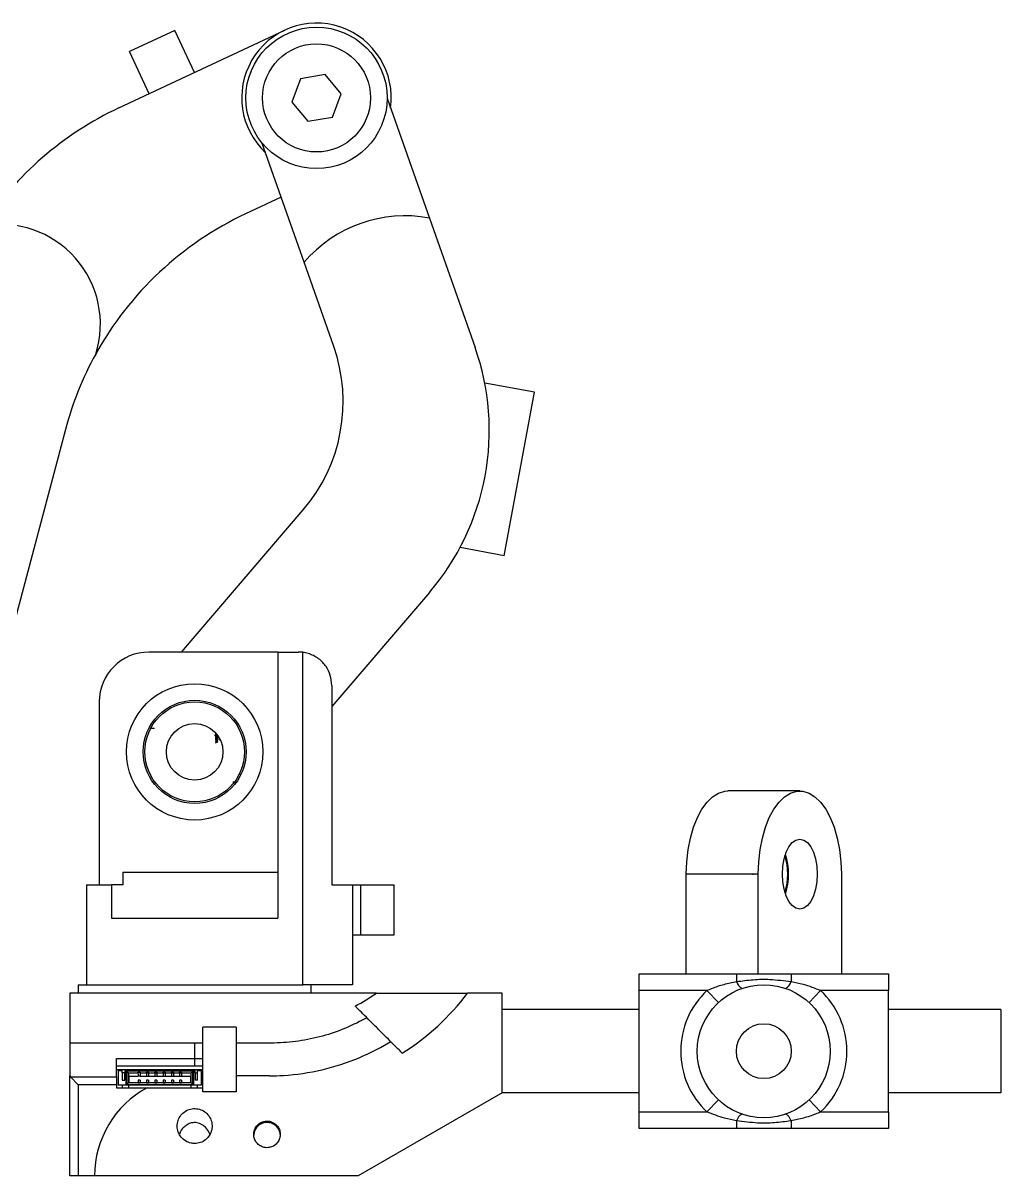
# Model space of a CAD drawing. Header units: millimetres. Extents: x 15 to 1184, y 5 to 836.
# Drawn here: x 710.4 to 828.1, y 451.9 to 590.5 of the extents above; entities that cross this region are included whole.
import ezdxf

# ---------------------------------------------------------------- set-up
doc = ezdxf.new("R2010")
doc.units = ezdxf.units.MM
doc.header["$PDSIZE"] = -1
doc.layers.get('0').update_dxf_attribs({"lineweight": 18})

msp = doc.modelspace()

# ---------------------------------------------------------------- linework, layer by layer
at = {"color": 7, "linetype": 'Continuous', "lineweight": 25}
for p, q in [((721.959, 580.31), (741.908, 589.664)), ((728.666, 589.64), (723.233, 587.093)), ((731.043, 584.57), (728.666, 589.64)), ((725.611, 582.022), (723.233, 587.093)), ((743.81, 583.824), (742.77, 581.008)), ((746.769, 584.332), (743.81, 583.824)), ((748.688, 582.023), (746.769, 584.332)), ((742.77, 581.008), (744.689, 578.699)), ((747.648, 579.207), (748.688, 582.023)), ((754.229, 581.47), (759.312, 567.069)), ((744.689, 578.699), (747.648, 579.207)), ((744.224, 561.744), (739.141, 576.144)), ((741.46, 569.574), (737.2, 567.576)), ((759.312, 567.069), (764.802, 551.512)), ((747.793, 551.631), (744.224, 561.744)), ((771.953, 546.11), (765.967, 547.226)), ((768.288, 526.449), (771.953, 546.11)), ((715.523, 541.63), (701.745, 489.772)), ((729.493, 514.87), (744.128, 531.97)), ((768.288, 526.449), (762.997, 527.435)), ((759.305, 522.02), (747.573, 508.313)), ((741.069, 514.87), (725.573, 514.87)), ((741.069, 514.87), (741.069, 482.87)), ((741.069, 514.87), (743.573, 514.87)), ((744.069, 474.87), (744.069, 514.839)), ((747.573, 510.87), (747.573, 486.87)), ((719.573, 508.87), (719.573, 486.87)), ((733.521, 504.894), (733.489, 504.894)), ((733.583, 504.822), (733.546, 504.838)), ((733.552, 504.799), (733.786, 504.707)), ((733.582, 505.142), (733.582, 505.106)), ((733.599, 505.142), (733.582, 505.142)), ((733.582, 505.106), (733.63, 505.106)), ((733.786, 504.902), (733.583, 504.822)), ((733.626, 505.058), (733.589, 505.058)), ((733.616, 504.804), (733.633, 504.809)), ((733.633, 504.809), (733.786, 504.862)), ((733.786, 504.744), (733.633, 504.799)), ((733.747, 504.93), (733.774, 504.93)), ((733.786, 504.862), (733.786, 504.902)), ((733.786, 504.707), (733.786, 504.744)), ((733.867, 504.668), (733.582, 504.668)), ((733.582, 504.668), (733.582, 504.515)), ((733.582, 504.515), (733.615, 504.515)), ((733.867, 504.461), (733.582, 504.461)), ((733.582, 504.461), (733.582, 504.383)), ((733.582, 504.214), (733.582, 504.173)), ((733.867, 504.105), (733.582, 504.214)), ((733.582, 504.173), (733.66, 504.146)), ((733.582, 503.957), (733.867, 504.066)), ((733.66, 504.027), (733.582, 503.998)), ((733.582, 503.998), (733.582, 503.957)), ((733.615, 504.631), (733.711, 504.631)), ((733.615, 504.515), (733.615, 504.631)), ((733.615, 504.424), (733.834, 504.424)), ((733.615, 504.383), (733.615, 504.424)), ((733.66, 504.146), (733.66, 504.027)), ((733.811, 504.091), (733.692, 504.134)), ((733.692, 504.134), (733.692, 504.038)), ((733.692, 504.038), (733.811, 504.081)), ((733.711, 504.631), (733.711, 504.53)), ((733.711, 504.53), (733.743, 504.53)), ((733.743, 504.631), (733.834, 504.631)), ((733.743, 504.53), (733.743, 504.631)), ((733.834, 504.631), (733.834, 504.521)), ((733.834, 504.521), (733.867, 504.521)), ((733.834, 504.424), (733.834, 504.381)), ((733.867, 504.521), (733.867, 504.668)), ((733.867, 504.38), (733.867, 504.461)), ((733.867, 504.066), (733.867, 504.105)), ((734.034, 504.533), (734.034, 504.53)), ((734.034, 504.53), (734.037, 504.529)), ((734.034, 504.355), (734.034, 504.314)), ((734.034, 504.314), (734.13, 504.35)), ((803.87, 498.17), (795.209, 498.17)), ((722.437, 488.406), (741.069, 488.406)), ((722.437, 488.406), (722.437, 486.87)), ((798.87, 488.17), (790.209, 488.17)), ((790.209, 476.17), (790.209, 488.17)), ((798.87, 476.17), (798.87, 488.17)), ((808.87, 488.17), (808.87, 476.17)), ((718.069, 486.87), (721.069, 486.87)), ((718.069, 486.87), (718.069, 474.87)), ((721.069, 486.87), (721.069, 482.87)), ((722.437, 486.87), (721.069, 486.87)), ((747.573, 486.87), (750.069, 486.87)), ((750.069, 486.87), (750.069, 474.87)), ((750.069, 486.87), (751.069, 486.87)), ((751.069, 480.87), (751.069, 486.87)), ((751.069, 486.87), (755.069, 486.87)), ((755.069, 480.87), (755.069, 486.87)), ((721.069, 482.87), (741.069, 482.87)), ((750.069, 480.87), (751.069, 480.87)), ((751.069, 480.87), (755.069, 480.87)), ((784.54, 474.17), (784.54, 476.17)), ((784.54, 476.17), (796.267, 476.17)), ((796.267, 476.17), (796.267, 475.245)), ((802.812, 476.17), (802.812, 475.245)), ((802.812, 476.17), (814.54, 476.17)), ((814.54, 476.17), (814.54, 474.17)), ((717.069, 474.87), (717.069, 473.87)), ((717.069, 474.87), (718.069, 474.87)), ((718.069, 474.87), (744.069, 474.87)), ((750.069, 474.87), (744.069, 474.87)), ((745.069, 473.87), (745.069, 474.87)), ((792.705, 474.17), (784.54, 474.17)), ((784.54, 459.57), (784.54, 474.17)), ((794.072, 472.71), (792.705, 474.17)), ((806.374, 474.17), (805.007, 472.71)), ((814.54, 474.17), (806.374, 474.17)), ((814.54, 459.57), (814.54, 474.17)), ((716.069, 473.87), (716.069, 467.83)), ((752.937, 473.87), (716.069, 473.87)), ((768.069, 473.87), (763.91, 473.87)), ((768.069, 461.87), (768.069, 473.87)), ((784.54, 471.87), (768.069, 471.87)), ((828.069, 471.87), (814.54, 471.87)), ((828.069, 471.87), (828.069, 461.87)), ((751.795, 470.884), (751.557, 470.753)), ((732.069, 461.997), (732.069, 469.743)), ((736.069, 469.743), (732.069, 469.743)), ((736.069, 469.743), (736.069, 461.997)), ((731.069, 467.83), (716.069, 467.83)), ((716.069, 467.83), (716.069, 463.911)), ((732.069, 467.83), (731.069, 467.83)), ((731.069, 467.83), (731.069, 466.008)), ((740.069, 467.83), (736.069, 467.83)), ((740.276, 467.831), (740.069, 467.83)), ((753.43, 467.31), (754.659, 468.02)), ((721.669, 466.008), (731.069, 466.008)), ((721.669, 463.78), (721.669, 466.008)), ((731.069, 466.008), (732.069, 466.008)), ((731.069, 466.008), (731.069, 465.07)), ((731.069, 465.07), (721.669, 465.07)), ((721.669, 464.67), (732.069, 464.67)), ((721.885, 464.57), (721.885, 462.77)), ((721.885, 464.57), (722.355, 464.57)), ((722.355, 464.27), (722.355, 464.67)), ((722.655, 464.67), (722.655, 464.27)), ((722.655, 464.57), (722.805, 464.57)), ((730.965, 464.57), (722.805, 464.57)), ((722.805, 464.57), (722.805, 462.77)), ((722.905, 464.47), (722.905, 462.87)), ((730.865, 464.47), (722.905, 464.47)), ((723.105, 464.27), (722.905, 464.47)), ((724.265, 464.57), (724.265, 464.67)), ((724.505, 464.67), (724.505, 464.57)), ((725.265, 464.57), (725.265, 464.67)), ((725.505, 464.67), (725.505, 464.57)), ((726.265, 464.57), (726.265, 464.67)), ((726.505, 464.67), (726.505, 464.57)), ((727.265, 464.57), (727.265, 464.67)), ((727.505, 464.67), (727.505, 464.57)), ((728.265, 464.57), (728.265, 464.67)), ((728.505, 464.67), (728.505, 464.57)), ((729.265, 464.57), (729.265, 464.67)), ((729.505, 464.57), (729.505, 464.67)), ((730.865, 464.47), (730.665, 464.27)), ((730.865, 462.87), (730.865, 464.47)), ((730.965, 462.77), (730.965, 464.57)), ((730.965, 464.57), (731.115, 464.57)), ((732.069, 465.07), (731.069, 465.07)), ((731.115, 464.27), (731.115, 464.67)), ((731.415, 464.27), (731.415, 464.67)), ((731.415, 464.57), (731.885, 464.57)), ((731.885, 462.77), (731.885, 464.57)), ((716.069, 463.911), (716.119, 463.78)), ((716.069, 451.87), (716.069, 463.911)), ((716.119, 463.78), (721.669, 463.78)), ((716.119, 463.78), (717.069, 462.83)), ((721.669, 463.78), (721.669, 462.83)), ((722.655, 464.27), (722.355, 464.27)), ((722.355, 464.27), (722.355, 463.37)), ((722.355, 463.37), (722.655, 463.37)), ((722.655, 463.37), (722.655, 464.27)), ((723.105, 464.27), (724.265, 464.27)), ((723.105, 464.27), (723.105, 463.07)), ((723.105, 463.87), (723.142, 463.87)), ((723.142, 463.87), (723.142, 463.07)), ((723.142, 463.87), (724.265, 463.87)), ((724.265, 464.37), (724.505, 464.37)), ((724.265, 464.27), (724.265, 464.37)), ((724.505, 464.27), (724.265, 464.27)), ((724.265, 464.167), (724.265, 463.87)), ((724.505, 463.87), (724.265, 463.87)), ((724.505, 463.37), (724.265, 463.37)), ((724.265, 463.37), (724.265, 463.08)), ((724.265, 463.08), (724.505, 463.08)), ((724.505, 464.37), (724.505, 464.27)), ((724.505, 464.27), (725.265, 464.27)), ((724.505, 464.167), (724.505, 463.87)), ((724.505, 463.87), (725.265, 463.87)), ((724.505, 463.37), (724.505, 463.08)), ((725.265, 464.37), (725.505, 464.37)), ((725.265, 464.27), (725.265, 464.37)), ((725.265, 464.27), (725.505, 464.27)), ((725.265, 464.167), (725.265, 463.87)), ((725.265, 463.87), (725.505, 463.87)), ((725.505, 463.37), (725.265, 463.37)), ((725.265, 463.37), (725.265, 463.08)), ((725.265, 463.08), (725.505, 463.08)), ((725.505, 464.37), (725.505, 464.27)), ((725.505, 464.27), (726.265, 464.27)), ((725.505, 464.167), (725.505, 463.87)), ((725.505, 463.87), (726.265, 463.87)), ((725.505, 463.37), (725.505, 463.08)), ((726.265, 464.37), (726.505, 464.37)), ((726.265, 464.27), (726.265, 464.37)), ((726.265, 464.27), (726.505, 464.27)), ((726.265, 464.167), (726.265, 463.87)), ((726.265, 463.87), (726.505, 463.87)), ((726.505, 463.37), (726.265, 463.37)), ((726.265, 463.37), (726.265, 463.08)), ((726.265, 463.08), (726.505, 463.08)), ((726.505, 464.37), (726.505, 464.27)), ((726.505, 464.27), (727.265, 464.27)), ((726.505, 464.167), (726.505, 463.87)), ((726.505, 463.87), (727.265, 463.87)), ((726.505, 463.37), (726.505, 463.08)), ((727.265, 464.37), (727.505, 464.37)), ((727.265, 464.27), (727.265, 464.37)), ((727.265, 464.27), (727.505, 464.27)), ((727.265, 464.167), (727.265, 463.87)), ((727.265, 463.87), (727.505, 463.87)), ((727.505, 463.37), (727.265, 463.37)), ((727.265, 463.37), (727.265, 463.08)), ((727.265, 463.08), (727.505, 463.08)), ((727.505, 464.37), (727.505, 464.27)), ((727.505, 464.27), (728.265, 464.27)), ((727.505, 464.167), (727.505, 463.87)), ((727.505, 463.87), (728.265, 463.87)), ((727.505, 463.37), (727.505, 463.08)), ((728.265, 464.37), (728.505, 464.37)), ((728.265, 464.27), (728.265, 464.37)), ((728.265, 464.27), (728.505, 464.27)), ((728.265, 464.167), (728.265, 463.87)), ((728.265, 463.87), (728.505, 463.87)), ((728.505, 463.37), (728.265, 463.37)), ((728.265, 463.37), (728.265, 463.08)), ((728.265, 463.08), (728.505, 463.08)), ((728.505, 464.37), (728.505, 464.27)), ((728.505, 464.27), (729.265, 464.27)), ((728.505, 464.167), (728.505, 463.87)), ((728.505, 463.87), (729.265, 463.87)), ((728.505, 463.37), (728.505, 463.08)), ((729.265, 464.37), (729.505, 464.37)), ((729.265, 464.27), (729.265, 464.37)), ((729.265, 464.27), (729.505, 464.27)), ((729.265, 464.167), (729.265, 463.87)), ((729.265, 463.87), (729.505, 463.87)), ((729.505, 463.37), (729.265, 463.37)), ((729.265, 463.37), (729.265, 463.08)), ((729.265, 463.08), (729.505, 463.08)), ((729.505, 464.37), (729.505, 464.27)), ((729.505, 464.27), (730.665, 464.27)), ((729.505, 464.167), (729.505, 463.87)), ((729.505, 463.87), (730.628, 463.87)), ((729.505, 463.37), (729.505, 463.08)), ((730.628, 463.87), (730.665, 463.87)), ((730.628, 463.07), (730.628, 463.87)), ((730.665, 463.07), (730.665, 464.27)), ((731.115, 464.27), (731.415, 464.27)), ((731.115, 464.27), (731.115, 463.37)), ((731.415, 463.37), (731.115, 463.37)), ((731.415, 463.37), (731.415, 464.27)), ((740.069, 463.911), (736.069, 463.911)), ((717.069, 462.83), (717.069, 451.87)), ((721.669, 462.83), (717.069, 462.83)), ((721.669, 462.83), (721.669, 462.47)), ((721.669, 462.47), (725.358, 462.47)), ((722.805, 462.77), (721.885, 462.77)), ((722.342, 462.77), (722.342, 462.47)), ((730.965, 462.77), (722.805, 462.77)), ((722.905, 462.87), (723.105, 463.07)), ((722.905, 462.87), (730.865, 462.87)), ((730.665, 463.07), (723.105, 463.07)), ((723.142, 462.47), (723.142, 462.77)), ((724.117, 462.768), (724.117, 462.77)), ((724.396, 462.768), (724.396, 462.77)), ((724.709, 462.768), (724.709, 462.77)), ((724.833, 462.77), (724.833, 462.768)), ((725.33, 462.768), (725.33, 462.77)), ((725.358, 462.47), (732.069, 462.47)), ((725.372, 462.768), (725.372, 462.77)), ((725.514, 462.768), (725.514, 462.77)), ((725.558, 462.768), (725.558, 462.77)), ((725.562, 462.768), (725.562, 462.77)), ((725.681, 462.768), (725.681, 462.77)), ((725.759, 462.768), (725.681, 462.768)), ((725.759, 462.768), (725.759, 462.77)), ((725.824, 462.768), (725.824, 462.77)), ((725.991, 462.768), (725.991, 462.77)), ((726.06, 462.768), (726.06, 462.77)), ((726.153, 462.768), (726.153, 462.77)), ((726.276, 462.768), (726.276, 462.77)), ((726.467, 462.768), (726.467, 462.77)), ((726.512, 462.77), (726.512, 462.768)), ((730.628, 462.77), (730.628, 462.47)), ((730.665, 463.07), (730.865, 462.87)), ((731.885, 462.77), (730.965, 462.77)), ((731.428, 462.47), (731.428, 462.77)), ((736.069, 461.997), (732.069, 461.997)), ((768.069, 461.87), (750.748, 451.87)), ((784.54, 461.87), (768.069, 461.87)), ((828.069, 461.87), (814.54, 461.87)), ((794.072, 461.03), (792.705, 459.57)), ((806.374, 459.57), (805.007, 461.03)), ((784.54, 457.57), (784.54, 459.57)), ((784.54, 459.57), (792.705, 459.57)), ((806.374, 459.57), (814.54, 459.57)), ((814.54, 459.57), (814.54, 457.57)), ((796.267, 457.57), (784.54, 457.57)), ((796.267, 458.496), (796.267, 457.57)), ((802.812, 458.496), (802.812, 457.57)), ((814.54, 457.57), (802.812, 457.57)), ((717.069, 451.87), (716.069, 451.87)), ((719.028, 451.87), (717.069, 451.87)), ((750.748, 451.87), (719.028, 451.87))]:
    msp.add_line(p, q, dxfattribs=at)
at = {"color": 7, "linetype": 'Continuous'}
for q in [(798.225, 488.086), (798.325, 488.107)]:
    msp.add_line((798.241, 488.17), q, dxfattribs=at)
at = {"color": 7, "linetype": 'Continuous', "lineweight": 25}
for points in [[(790.209, 488.17), (790.265, 489.661), (790.432, 491.118), (790.705, 492.509), (791.078, 493.803), (791.544, 494.972), (792.092, 495.989), (792.709, 496.83), (793.383, 497.479), (794.097, 497.92), (794.836, 498.142), (795.209, 498.17)], [(798.87, 488.17), (798.926, 489.661), (799.092, 491.118), (799.365, 492.509), (799.739, 493.803), (800.204, 494.972), (800.752, 495.989), (801.37, 496.83), (802.043, 497.479), (802.757, 497.92), (803.496, 498.142), (804.243, 498.142), (804.982, 497.92), (805.696, 497.479), (806.37, 496.83), (806.987, 495.989), (807.535, 494.972), (808.001, 493.803), (808.375, 492.509), (808.648, 491.118), (808.814, 489.661), (808.87, 488.17)], [(801.77, 488.17), (801.822, 489.105), (801.978, 489.993), (802.228, 490.789), (802.56, 491.454), (802.959, 491.954), (803.402, 492.265), (803.87, 492.37), (804.337, 492.265), (804.781, 491.954), (805.179, 491.454), (805.512, 490.789), (805.762, 489.993), (805.917, 489.105), (805.97, 488.17), (805.917, 487.236), (805.762, 486.348), (805.512, 485.552), (805.179, 484.887), (804.781, 484.386), (804.337, 484.076), (803.87, 483.97), (803.402, 484.076), (802.959, 484.386), (802.56, 484.887), (802.228, 485.552), (801.978, 486.348), (801.822, 487.236), (801.77, 488.17)]]:
    msp.add_lwpolyline(points, dxfattribs=at)
for centre, radius in [((745.729, 581.515), 8.5), ((745.729, 581.515), 6.5), ((731.069, 502.87), 8.2), ((731.069, 502.87), 6.2), ((731.069, 502.87), 6), ((731.069, 502.87), 3.4), ((799.54, 466.87), 8), ((799.54, 466.87), 3.3)]:
    msp.add_circle(centre, radius, dxfattribs=at)
for centre, radius, start, end in [((745.729, 581.515), 9, 352.17454, 150.1217), ((745.729, 581.515), 9, 150.1217, 226.70663), ((738.94, 544.094), 40, 115.1217, 146.59869), ((754.182, 531.36), 40, 115.1217, 151.081), ((756.38, 551.34), 16, 79.44059, 139.44059), ((707.725, 554.313), 12, 342.49014, 100.46005), ((754.182, 531.36), 40, 151.081, 165.1217), ((728.933, 544.975), 20, 319.44059, 19.44059), ((736.513, 541.527), 30, 349.44059, 19.44059), ((736.513, 541.527), 30, 319.44059, 349.44059), ((725.573, 508.87), 6, 90, 180), ((743.573, 510.87), 4, 82.88318, 90), ((795.115, 488.17), 7.3, 342.52494, 17.47506), ((794.866, 488.17), 7.65, 341.91453, 18.08547), ((799.54, 466.87), 10, 133.11361, 226.88639), ((797.457, 475.53), 1.224, 193.47399, 244.04796), ((801.622, 475.53), 1.224, 295.95204, 346.52601), ((799.54, 466.87), 10, 313.11361, 46.88639), ((740.069, 491.87), 22.127, 297.78797, 305.56215), ((740.069, 491.87), 29.873, 302.3391, 322.94717), ((731.069, 451.87), 12.04, 118.31311, 180), ((797.457, 458.21), 1.224, 115.95204, 166.52601), ((801.622, 458.21), 1.224, 13.47399, 64.04796)]:
    msp.add_arc(centre, radius, start, end, dxfattribs=at)
for points, knots in [([(747.573, 510.87), (747.536, 511.277), (747.463, 512.088), (746.9, 513.195), (746.016, 514.133), (744.982, 514.678), (744.286, 514.801), (744.069, 514.839)], [0, 0, 0, 0, 1.1918295, 2.3776779, 3.7051351, 5.1312926, 5.7791262, 5.7791262, 5.7791262, 5.7791262]), ([(735.951, 506.639), (735.917, 506.639), (735.83, 506.639), (735.729, 506.639), (735.669, 506.639)], [0, 0, 0, 0, 0.11382703, 0.28226151, 0.28226151, 0.28226151, 0.28226151]), ([(725.684, 505.739), (725.709, 505.739), (725.759, 505.739), (725.892, 505.739), (726.051, 505.739), (726.17, 505.739), (726.229, 505.739)], [0, 0, 0, 0, 0.13581593, 0.27246945, 0.40833119, 0.54502172, 0.54502172, 0.54502172, 0.54502172]), ([(733.489, 504.894), (733.489, 504.894), (733.489, 504.893), (733.489, 504.892), (733.489, 504.892), (733.489, 504.891), (733.489, 504.891), (733.489, 504.891), (733.488, 504.89), (733.488, 504.89), (733.488, 504.889), (733.488, 504.889), (733.488, 504.889), (733.488, 504.889), (733.488, 504.888), (733.488, 504.888), (733.488, 504.888), (733.488, 504.887), (733.488, 504.887), (733.488, 504.887), (733.488, 504.886), (733.488, 504.886), (733.488, 504.885), (733.487, 504.885), (733.487, 504.885), (733.487, 504.884), (733.487, 504.884), (733.487, 504.884), (733.487, 504.883), (733.487, 504.883), (733.487, 504.883), (733.487, 504.882), (733.487, 504.882), (733.487, 504.881), (733.487, 504.881), (733.487, 504.881), (733.487, 504.88), (733.487, 504.88), (733.487, 504.88), (733.487, 504.879), (733.487, 504.879), (733.487, 504.878), (733.487, 504.878), (733.487, 504.878), (733.487, 504.877), (733.487, 504.877), (733.487, 504.876), (733.487, 504.876), (733.487, 504.876), (733.487, 504.875), (733.487, 504.875), (733.487, 504.874), (733.487, 504.874), (733.487, 504.874), (733.487, 504.873), (733.487, 504.873), (733.487, 504.872), (733.487, 504.872), (733.487, 504.872), (733.487, 504.871)], [0, 0, 0, 0, 0.002400579, 0.002700582, 0.003000584, 0.003300586, 0.003600588, 0.00390059, 0.004200592, 0.0048006, 0.005100602, 0.005400604, 0.005700606, 0.006000608, 0.00630061, 0.006600612, 0.007200619, 0.007500621, 0.007800623, 0.008100625, 0.008400626, 0.008700628, 0.009300635, 0.009600637, 0.009900638, 0.01020064, 0.010500642, 0.011100648, 0.01140065, 0.011700651, 0.012000653, 0.012300654, 0.01290066, 0.013200662, 0.013500663, 0.013800665, 0.014400671, 0.014700672, 0.015000674, 0.015600679, 0.01590068, 0.016200682, 0.016500683, 0.017100688, 0.01740069, 0.017700691, 0.018300696, 0.018600698, 0.018900699, 0.019500704, 0.019800705, 0.020100707, 0.020700711, 0.021000712, 0.021300714, 0.021900718, 0.02220072, 0.022731559, 0.02326241, 0.02326241, 0.02326241, 0.02326241]), ([(733.487, 504.871), (733.487, 504.87), (733.487, 504.862), (733.49, 504.847), (733.499, 504.833), (733.509, 504.823), (733.52, 504.815), (733.534, 504.806), (733.546, 504.801), (733.552, 504.799)], [0, 0, 0, 0, 0.0048102, 0.02429543, 0.04376474, 0.05443272, 0.06509242, 0.08436205, 0.10396303, 0.10396303, 0.10396303, 0.10396303]), ([(733.517, 504.874), (733.517, 504.876), (733.517, 504.878), (733.518, 504.881), (733.518, 504.882), (733.518, 504.882), (733.518, 504.882), (733.518, 504.883), (733.518, 504.883), (733.518, 504.883), (733.518, 504.884), (733.518, 504.884), (733.518, 504.884), (733.518, 504.885), (733.518, 504.885), (733.518, 504.885), (733.518, 504.885), (733.519, 504.886), (733.519, 504.886), (733.519, 504.887), (733.519, 504.887), (733.519, 504.887), (733.519, 504.888), (733.519, 504.888), (733.519, 504.888), (733.519, 504.888), (733.519, 504.889), (733.519, 504.889), (733.519, 504.889), (733.52, 504.89), (733.52, 504.89), (733.52, 504.89), (733.52, 504.891), (733.52, 504.891), (733.52, 504.891), (733.52, 504.892), (733.52, 504.892), (733.52, 504.892), (733.521, 504.893), (733.521, 504.893), (733.521, 504.893), (733.521, 504.894), (733.521, 504.894), (733.521, 504.894), (733.521, 504.894)], [0, 0, 0, 0, 0.004805894, 0.007206665, 0.007506679, 0.007806693, 0.008406727, 0.008706741, 0.009006755, 0.009306769, 0.009606782, 0.009906796, 0.01020681, 0.010506823, 0.010806837, 0.011106851, 0.011406864, 0.011706878, 0.012006891, 0.012606925, 0.012906939, 0.013206952, 0.013506966, 0.013806979, 0.014106993, 0.014407006, 0.01470702, 0.015007033, 0.015307047, 0.015907079, 0.016207093, 0.016507106, 0.016807119, 0.017107133, 0.017407146, 0.017707159, 0.018307191, 0.018607205, 0.018907218, 0.019207231, 0.019507244, 0.019807258, 0.020285345, 0.020763457, 0.020763457, 0.020763457, 0.020763457]), ([(733.546, 504.838), (733.544, 504.838), (733.537, 504.842), (733.527, 504.848), (733.519, 504.86), (733.517, 504.869), (733.517, 504.873), (733.517, 504.874)], [0, 0, 0, 0, 0.0048191, 0.024374503, 0.035751444, 0.047139669, 0.049538769, 0.049538769, 0.049538769, 0.049538769]), ([(733.589, 505.058), (733.589, 505.056), (733.585, 505.049), (733.582, 505.038), (733.578, 505.021), (733.578, 505.01), (733.578, 505.002)], [0, 0, 0, 0, 0.00480402, 0.024093195, 0.033706236, 0.056939684, 0.056939684, 0.056939684, 0.056939684]), ([(733.578, 505.002), (733.578, 505.001), (733.578, 504.993), (733.579, 504.979), (733.584, 504.961), (733.59, 504.95), (733.594, 504.943)], [0, 0, 0, 0, 0.004804422, 0.024067264, 0.040360812, 0.062347072, 0.062347072, 0.062347072, 0.062347072]), ([(733.594, 504.943), (733.595, 504.942), (733.599, 504.936), (733.608, 504.928), (733.622, 504.922), (733.631, 504.921), (733.638, 504.92)], [0, 0, 0, 0, 0.004814809, 0.023511896, 0.032765375, 0.051665755, 0.051665755, 0.051665755, 0.051665755]), ([(733.607, 504.999), (733.607, 505.001), (733.607, 505.009), (733.609, 505.022), (733.615, 505.04), (733.622, 505.051), (733.626, 505.058)], [0, 0, 0, 0, 0.004805718, 0.024121806, 0.040318865, 0.062887932, 0.062887932, 0.062887932, 0.062887932]), ([(733.634, 504.957), (733.633, 504.957), (733.628, 504.957), (733.621, 504.959), (733.615, 504.965), (733.609, 504.975), (733.607, 504.987), (733.607, 504.996), (733.607, 504.999)], [0, 0, 0, 0, 0.004825521, 0.013272336, 0.02125709, 0.030823945, 0.047708408, 0.056907968, 0.056907968, 0.056907968, 0.056907968]), ([(733.633, 504.799), (733.632, 504.799), (733.632, 504.799), (733.632, 504.799), (733.631, 504.799), (733.631, 504.8), (733.631, 504.8), (733.63, 504.8), (733.629, 504.8), (733.628, 504.801), (733.626, 504.801), (733.624, 504.802), (733.622, 504.802), (733.62, 504.803), (733.618, 504.803), (733.617, 504.803), (733.616, 504.803), (733.616, 504.803)], [0, 0, 0, 0, 0.000600003, 0.000900004, 0.001200005, 0.001500007, 0.001800008, 0.002100009, 0.002700012, 0.005100042, 0.00750008, 0.008700089, 0.011100152, 0.013500251, 0.014700276, 0.015940407, 0.017180864, 0.017180864, 0.017180864, 0.017180864]), ([(733.654, 504.966), (733.652, 504.965), (733.65, 504.962), (733.643, 504.958), (733.638, 504.957), (733.635, 504.957), (733.634, 504.957)], [0, 0, 0, 0, 0.004829019, 0.012972706, 0.020916069, 0.022164757, 0.022164757, 0.022164757, 0.022164757]), ([(733.638, 504.92), (733.639, 504.92), (733.644, 504.92), (733.654, 504.922), (733.664, 504.926), (733.67, 504.931), (733.671, 504.932)], [0, 0, 0, 0, 0.00481296, 0.013884218, 0.029991567, 0.036481978, 0.036481978, 0.036481978, 0.036481978]), ([(733.672, 505.003), (733.671, 505.002), (733.668, 504.994), (733.664, 504.984), (733.659, 504.973), (733.655, 504.969), (733.654, 504.966)], [0, 0, 0, 0, 0.004800954, 0.024015079, 0.032800736, 0.041675787, 0.041675787, 0.041675787, 0.041675787]), ([(733.671, 504.932), (733.672, 504.933), (733.676, 504.937), (733.683, 504.946), (733.69, 504.96), (733.695, 504.972), (733.698, 504.978)], [0, 0, 0, 0, 0.004809647, 0.014442869, 0.03378877, 0.053460551, 0.053460551, 0.053460551, 0.053460551]), ([(733.582, 504.383), (733.582, 504.381), (733.582, 504.373), (733.583, 504.359), (733.587, 504.34), (733.591, 504.324), (733.597, 504.31), (733.603, 504.298), (733.612, 504.285), (733.618, 504.277), (733.622, 504.272)], [0, 0, 0, 0, 0.00480188, 0.02402846, 0.04326186, 0.06250287, 0.07211112, 0.09136125, 0.10097009, 0.12045199, 0.12045199, 0.12045199, 0.12045199]), ([(733.645, 504.298), (733.643, 504.3), (733.638, 504.305), (733.63, 504.317), (733.624, 504.331), (733.62, 504.341), (733.617, 504.352), (733.615, 504.366), (733.615, 504.378), (733.615, 504.383)], [0, 0, 0, 0, 0.004804399, 0.024117785, 0.041365368, 0.049963777, 0.058561178, 0.075211156, 0.092055548, 0.092055548, 0.092055548, 0.092055548]), ([(733.622, 504.272), (733.623, 504.271), (733.629, 504.265), (733.637, 504.258), (733.651, 504.249), (733.662, 504.243), (733.677, 504.237), (733.692, 504.233), (733.71, 504.23), (733.722, 504.23), (733.728, 504.229)], [0, 0, 0, 0, 0.00480279, 0.0240606, 0.03367156, 0.05293503, 0.06254561, 0.08179967, 0.09977406, 0.11795408, 0.11795408, 0.11795408, 0.11795408]), ([(733.727, 504.268), (733.726, 504.268), (733.718, 504.268), (733.703, 504.269), (733.685, 504.273), (733.664, 504.281), (733.652, 504.292), (733.645, 504.298)], [0, 0, 0, 0, 0.004805006, 0.024057279, 0.043330286, 0.060261755, 0.090652257, 0.090652257, 0.090652257, 0.090652257]), ([(733.808, 504.299), (733.806, 504.298), (733.801, 504.292), (733.787, 504.281), (733.766, 504.272), (733.745, 504.269), (733.733, 504.268), (733.727, 504.268)], [0, 0, 0, 0, 0.004809772, 0.024178651, 0.054247227, 0.071417012, 0.088867082, 0.088867082, 0.088867082, 0.088867082]), ([(733.728, 504.229), (733.73, 504.229), (733.738, 504.229), (733.752, 504.231), (733.768, 504.234), (733.78, 504.238), (733.792, 504.243), (733.803, 504.249), (733.817, 504.259), (733.824, 504.267), (733.829, 504.272)], [0, 0, 0, 0, 0.00480258, 0.0240429, 0.04329548, 0.05290657, 0.06251827, 0.08179001, 0.09140202, 0.11335782, 0.11335782, 0.11335782, 0.11335782]), ([(733.834, 504.381), (733.834, 504.38), (733.834, 504.372), (733.833, 504.357), (733.829, 504.339), (733.822, 504.318), (733.813, 504.306), (733.808, 504.299)], [0, 0, 0, 0, 0.004803828, 0.02404816, 0.043308756, 0.062032876, 0.088275004, 0.088275004, 0.088275004, 0.088275004]), ([(733.831, 504.087), (733.829, 504.087), (733.828, 504.087), (733.826, 504.088), (733.825, 504.088), (733.825, 504.088), (733.825, 504.088), (733.824, 504.088), (733.824, 504.088), (733.824, 504.088), (733.823, 504.088), (733.823, 504.088), (733.823, 504.088), (733.822, 504.088), (733.822, 504.088), (733.822, 504.088), (733.821, 504.088), (733.821, 504.089), (733.821, 504.089), (733.82, 504.089), (733.82, 504.089), (733.82, 504.089), (733.819, 504.089), (733.818, 504.089), (733.816, 504.09), (733.813, 504.091), (733.812, 504.091), (733.811, 504.091)], [0, 0, 0, 0, 0.004800314, 0.005100319, 0.005400324, 0.005700329, 0.006000334, 0.006600345, 0.00690035, 0.007200355, 0.00750036, 0.007800365, 0.008400376, 0.008700381, 0.009000387, 0.009300392, 0.009600397, 0.009900402, 0.010200407, 0.010500412, 0.011100424, 0.011400429, 0.011700434, 0.012900472, 0.015300708, 0.017956828, 0.020618007, 0.020618007, 0.020618007, 0.020618007]), ([(733.811, 504.081), (733.812, 504.082), (733.813, 504.082), (733.815, 504.083), (733.817, 504.083), (733.819, 504.084), (733.819, 504.084), (733.819, 504.084), (733.82, 504.084), (733.82, 504.084), (733.82, 504.084), (733.821, 504.084), (733.821, 504.084), (733.822, 504.084), (733.822, 504.084), (733.822, 504.084), (733.822, 504.084), (733.823, 504.084), (733.823, 504.085), (733.824, 504.085), (733.824, 504.085), (733.824, 504.085), (733.825, 504.085), (733.825, 504.085), (733.826, 504.085), (733.826, 504.085), (733.826, 504.085), (733.827, 504.085), (733.827, 504.085), (733.828, 504.085), (733.828, 504.085), (733.828, 504.085), (733.829, 504.086), (733.829, 504.086), (733.83, 504.086), (733.83, 504.086), (733.83, 504.086), (733.831, 504.086), (733.831, 504.086)], [0, 0, 0, 0, 0.002401128, 0.004801543, 0.007201746, 0.008401772, 0.008701776, 0.009001779, 0.009301782, 0.009601786, 0.009901789, 0.010501798, 0.010801801, 0.011101804, 0.011401808, 0.011701811, 0.012001815, 0.012601822, 0.012901826, 0.013201829, 0.013501832, 0.01410184, 0.014401843, 0.014701847, 0.015301854, 0.015601857, 0.015901861, 0.016501868, 0.016801871, 0.017401878, 0.017701882, 0.018001885, 0.018601892, 0.018901895, 0.019501902, 0.019801906, 0.020198994, 0.020596082, 0.020596082, 0.020596082, 0.020596082]), ([(733.829, 504.272), (733.83, 504.274), (733.836, 504.28), (733.842, 504.289), (733.85, 504.303), (733.856, 504.314), (733.861, 504.33), (733.864, 504.342), (733.866, 504.36), (733.867, 504.372), (733.867, 504.38)], [0, 0, 0, 0, 0.00480224, 0.02405004, 0.03365867, 0.0529075, 0.06251558, 0.08175657, 0.09136337, 0.11667503, 0.11667503, 0.11667503, 0.11667503]), ([(735.973, 499.239), (735.931, 499.239), (735.837, 499.239), (735.729, 499.239), (735.669, 499.239)], [0, 0, 0, 0, 0.13736106, 0.30399967, 0.30399967, 0.30399967, 0.30399967]), ([(736.568, 500.139), (736.547, 500.139), (736.506, 500.139), (736.45, 500.139), (736.403, 500.139), (736.386, 500.139), (736.377, 500.139)], [0, 0, 0, 0, 0.04755932, 0.09566907, 0.14325775, 0.19138595, 0.19138595, 0.19138595, 0.19138595]), ([(796.267, 476.17), (796.496, 476.17), (797.774, 476.17), (799.739, 476.17), (801.689, 476.17), (802.594, 476.17), (802.812, 476.17)], [0, 0, 0, 0, 0.6879223, 3.8318538, 5.8905973, 6.5452273, 6.5452273, 6.5452273, 6.5452273]), ([(792.705, 474.17), (792.903, 474.258), (793.57, 474.555), (794.756, 474.943), (795.761, 475.144), (796.267, 475.245)], [0, 0, 0, 0, 0.6481665, 2.1796333, 3.7307557, 3.7307557, 3.7307557, 3.7307557]), ([(796.267, 475.245), (796.928, 475.334), (798.258, 475.513), (800.458, 475.552), (801.97, 475.355), (802.812, 475.245)], [0, 0, 0, 0, 2.0031193, 4.027385, 6.573567, 6.573567, 6.573567, 6.573567]), ([(802.812, 475.245), (803.302, 475.151), (804.52, 474.917), (805.68, 474.45), (806.374, 474.17)], [0, 0, 0, 0, 1.4969557, 3.7290836, 3.7290836, 3.7290836, 3.7290836]), ([(752.937, 473.87), (752.97, 473.87), (753.176, 473.87), (753.913, 473.87), (755.196, 473.87), (756.651, 473.87), (757.989, 473.87), (759.355, 473.87), (760.845, 473.87), (761.987, 473.87), (762.936, 473.87), (763.54, 473.87), (763.806, 473.87), (763.91, 473.87)], [0, 0, 0, 0, 0.1876668, 1.1985139, 2.8027734, 3.9272565, 5.0521401, 6.1856412, 7.31747, 8.7997258, 9.2229102, 10.2868685, 10.9722834, 10.9722834, 10.9722834, 10.9722834]), ([(756.049, 466.631), (755.937, 466.742), (755.715, 466.964), (755.028, 467.651), (754.163, 468.516), (753.173, 469.507), (752.168, 470.511), (751.281, 471.398), (750.66, 472.019), (750.466, 472.213), (750.384, 472.295)], [0, 0, 0, 0, 0.9970877, 1.9938835, 3.0064921, 4.0464334, 5.1110449, 6.1857531, 7.245172, 8.0105158, 8.0105158, 8.0105158, 8.0105158]), ([(751.557, 470.753), (750.679, 470.314), (748.923, 469.436), (746.109, 468.548), (743.218, 467.958), (741.256, 467.873), (740.276, 467.831)], [0, 0, 0, 0, 2.9417312, 5.8840879, 8.825824, 11.7681853, 11.7681853, 11.7681853, 11.7681853]), ([(740.069, 463.911), (740.627, 463.921), (742.753, 463.963), (746.422, 464.535), (750.341, 465.754), (752.586, 466.885), (753.43, 467.31)], [0, 0, 0, 0, 1.6750023, 6.3835707, 11.0914422, 13.9247291, 13.9247291, 13.9247291, 13.9247291]), ([(726.28, 462.77), (726.278, 462.77), (726.276, 462.77), (726.261, 462.77), (726.25, 462.77), (726.244, 462.77)], [0, 0, 0, 0, 0.018815753, 0.027216849, 0.035439972, 0.035439972, 0.035439972, 0.035439972]), ([(731.069, 455.77), (731.305, 455.793), (731.777, 455.84), (732.406, 456.202), (732.883, 456.735), (733.157, 457.401), (733.194, 458.118), (732.993, 458.808), (732.574, 459.392), (731.985, 459.804), (731.294, 459.999), (730.576, 459.953), (729.915, 459.673), (729.383, 459.189), (729.042, 458.557), (728.929, 457.847), (729.057, 457.14), (729.412, 456.515), (729.954, 456.046), (730.539, 455.803), (730.921, 455.779), (731.069, 455.77)], [0, 0, 0, 0, 0.7075069, 1.4150139, 2.1225208, 2.8300277, 3.5375347, 4.2450416, 4.9525485, 5.6600555, 6.3675624, 7.0750693, 7.7825763, 8.4900832, 9.1975901, 9.9050971, 10.612604, 11.3201109, 12.0276179, 12.7351248, 13.1779421, 13.1779421, 13.1779421, 13.1779421]), ([(796.267, 458.496), (795.778, 458.59), (794.559, 458.824), (793.399, 459.291), (792.705, 459.57)], [0, 0, 0, 0, 1.4969557, 3.7290836, 3.7290836, 3.7290836, 3.7290836]), ([(806.374, 459.57), (806.176, 459.482), (805.509, 459.186), (804.323, 458.798), (803.318, 458.597), (802.812, 458.496)], [0, 0, 0, 0, 0.6481665, 2.1796333, 3.7307557, 3.7307557, 3.7307557, 3.7307557]), ([(732.905, 456.912), (732.784, 457.149), (732.558, 457.594), (731.986, 458.07), (731.348, 458.302), (730.708, 458.278), (730.139, 458.054), (729.66, 457.644), (729.339, 457.238), (729.262, 456.952), (729.245, 456.89)], [0, 0, 0, 0, 0.7957222, 1.487217, 2.1822323, 2.7931565, 3.3745933, 3.9874086, 4.6828152, 4.8767678, 4.8767678, 4.8767678, 4.8767678]), ([(739.769, 455.266), (739.949, 455.284), (740.308, 455.32), (740.787, 455.595), (741.151, 456.002), (741.36, 456.509), (741.388, 457.055), (741.234, 457.581), (740.915, 458.025), (740.467, 458.34), (739.94, 458.488), (739.394, 458.453), (738.889, 458.239), (738.484, 457.871), (738.224, 457.389), (738.138, 456.849), (738.236, 456.31), (738.506, 455.834), (738.919, 455.476), (739.365, 455.292), (739.656, 455.273), (739.769, 455.266)], [0, 0, 0, 0, 0.5390924, 1.0781857, 1.6172549, 2.1562736, 2.6952452, 3.2341937, 3.7731532, 4.312153, 4.8512047, 5.3902972, 5.9294016, 6.4684836, 7.0075189, 7.5465035, 8.0854557, 8.6244081, 9.1633929, 9.7024286, 10.0398424, 10.0398424, 10.0398424, 10.0398424]), ([(741.358, 456.868), (741.358, 456.872), (741.368, 457.055), (741.222, 457.411), (740.92, 457.858), (740.466, 458.173), (739.94, 458.321), (739.394, 458.287), (738.89, 458.073), (738.489, 457.705), (738.23, 457.254), (738.199, 456.927), (738.184, 456.78)], [0, 0, 0, 0, 0.010921, 0.5527148, 1.0942247, 1.6347877, 2.1741625, 2.7126194, 3.2508129, 3.789504, 4.3292463, 4.7702887, 4.7702887, 4.7702887, 4.7702887]), ([(802.812, 458.496), (802.151, 458.406), (800.821, 458.227), (798.621, 458.189), (797.109, 458.386), (796.267, 458.496)], [0, 0, 0, 0, 2.0031193, 4.027385, 6.573567, 6.573567, 6.573567, 6.573567]), ([(802.812, 457.57), (802.594, 457.57), (801.689, 457.57), (799.739, 457.57), (797.774, 457.57), (796.496, 457.57), (796.267, 457.57)], [0, 0, 0, 0, 0.65463, 2.7133734, 5.857305, 6.5452273, 6.5452273, 6.5452273, 6.5452273])]:
    msp.add_open_spline(points, degree=3, knots=knots, dxfattribs=at)
at = {"color": 7, "linetype": 'Continuous'}
msp.add_point((798.241, 488.17), dxfattribs=at)

doc.saveas('drawing.dxf')
